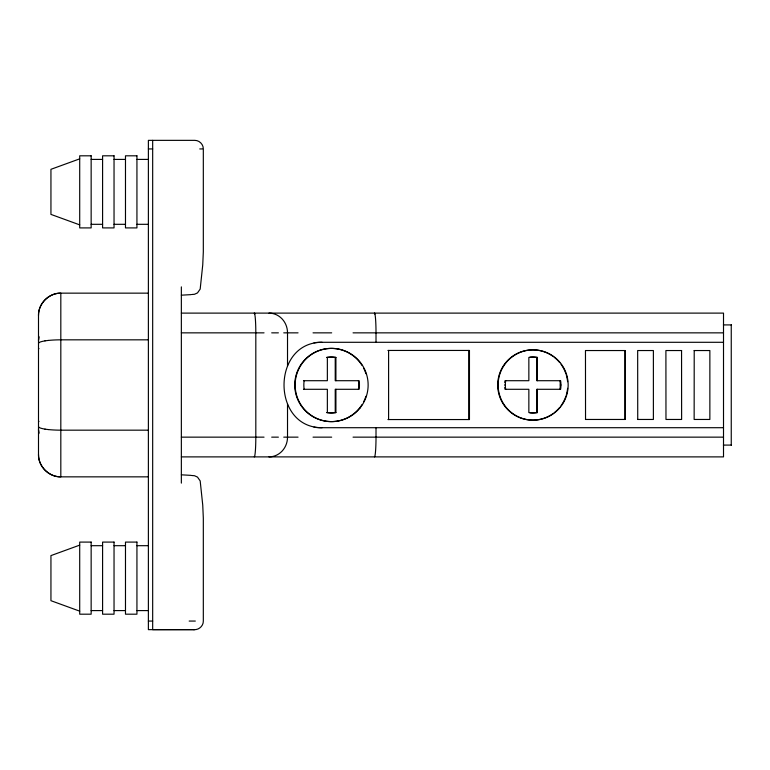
<?xml version="1.0" encoding="UTF-8"?>
<svg xmlns="http://www.w3.org/2000/svg" width="770" height="770" viewBox="0 0 770 770"><rect width="100%" height="100%" fill="white"/><g stroke="black" fill="none" stroke-linecap="round" stroke-linejoin="round"><path stroke-width="1.16" d="M148.379 476.851L60.82 476.851C48.895 477.073 38.279 466.456 38.5 454.531L38.5 315.469C38.279 303.544 48.895 292.927 60.82 293.149L148.379 293.149M38.731 337.125L38.5 340.359L38.856 336.403M38.5 315.469C38.307 303.534 48.885 292.985 60.82 293.149L60.82 476.851C48.885 477.015 38.307 466.466 38.5 454.531M322.11 342.294C271.338 342.015 271.338 427.985 322.11 427.706M38.5 343.401L38.923 342.689A22.715 3.686 0.4 0 1 45.112 340.869M38.5 349.07L38.933 348.454M79.705 158.851L50.945 169.313L50.945 214.397L79.705 224.869M79.705 545.131L50.945 555.603L50.945 600.687L79.705 611.149M193.876 629.648C198.737 630.149 203.434 626 203.319 621.063L203.319 518.104L202.741 505.101L200.181 480.913L197.486 477.082L194.444 475.706L191.826 475.523M44.987 340.85L48.375 340.417M191.22 294.621L181.354 295.18M148.379 148.937L152.672 148.937M199.748 148.937L202.423 148.937M91.149 159.409L102.593 159.409M114.037 159.409L125.481 159.409M136.935 159.409L148.379 159.409M91.149 224.311L102.593 224.311M114.037 224.311L125.481 224.311M136.935 224.311L148.379 224.311M181.364 313.111L723.511 313.111L723.511 456.889L181.364 456.889M723.386 324.911L731.5 324.911M181.354 332.852L264.043 332.852M271.695 332.852L278.384 332.852M283.745 332.852L298.057 332.852M313.034 332.852L331.678 332.852M353.045 332.852L723.511 332.852M148.379 339.83L60.82 339.83A22.128 3.388 0 0 0 48.433 340.427M723.511 342.294L320.657 342.294A42.706 42.571 -90 0 0 313.996 342.823M387.916 350.446L469.459 350.446L469.459 419.554L387.916 419.554M694.145 350.543L709.863 350.543L709.863 419.458L694.145 419.458L694.213 350.543M335.913 357.434A27.903 27.807 -90 0 0 327.356 357.434L326.673 357.434A27.903 27.807 -90 0 1 335.229 357.434L335.913 357.434L335.913 380.707M529.875 357.222A27.903 27.807 -90 0 1 536.729 357.434L537.412 357.434L537.412 380.707M303.476 380.707L327.356 380.707L327.356 357.434M504.976 380.707L528.855 380.707L528.855 357.434A27.903 27.807 90 0 1 537.412 357.434M358.762 385L359.446 385M504.639 385L505.322 385M560.262 385L560.945 385M303.476 389.293L327.356 389.293L327.356 412.566L326.673 412.566A27.903 27.807 -90 0 0 335.229 412.566L335.913 412.566L335.913 389.293M504.976 389.293L528.855 389.293L528.855 412.566A27.903 27.807 -90 0 0 537.412 412.566L537.412 389.293M529.875 412.778A27.903 27.807 90 0 0 536.729 412.566L537.412 412.566M585.47 419.458L625.153 419.458L625.153 350.543L585.47 350.543L585.537 419.458M637.666 419.458L653.384 419.458L653.384 350.543L637.666 350.543L637.733 419.458M723.511 427.706L320.657 427.706A42.706 42.571 -90 0 1 313.996 427.177M148.379 430.17L60.82 430.17A22.128 3.388 0 0 1 48.433 429.573M181.354 437.148L264.043 437.148M271.695 437.148L278.384 437.148M283.745 437.148L298.057 437.148M313.034 437.148L331.678 437.148M353.045 437.148L723.511 437.148M723.386 445.089L731.5 445.089M91.149 545.689L102.593 545.689M114.037 545.689L125.481 545.689M136.935 545.689L148.379 545.689M91.149 610.591L102.593 610.591M114.037 610.591L125.481 610.591M136.935 610.591L148.379 610.591M148.379 621.063L152.672 621.063M189.17 621.063L195.32 621.063M193.982 629.619L152.672 629.648L152.672 140.352M194.733 629.648L148.379 629.648L148.379 140.352L194.733 140.352C199.315 140.265 203.405 144.346 203.319 148.937L203.319 251.896L202.741 264.899L200.181 289.087L197.486 292.918L194.444 294.294L192.048 294.477M181.354 474.82L191.22 475.379M44.987 429.15L48.375 429.583M38.5 420.93L38.933 421.546M38.5 426.599L38.923 427.311A22.715 3.686 -0.4 0 0 45.112 429.131M38.856 433.597L38.5 429.641L38.731 432.875M731.25 324.911L731.25 445.089M625.086 350.543L625.086 419.458M536.729 357.434L536.729 380.707L560.618 380.707A27.903 27.807 -90 0 1 560.618 389.293L536.729 389.293L536.729 412.566M468.776 350.446L468.776 419.554M388.6 350.446L388.6 419.554M376.01 342.294L376.01 332.852A19.741 1.569 -90 0 0 374.441 313.111A19.741 1.569 90 0 1 374.923 314.073M376.01 427.706L376.01 437.148A19.741 1.569 -90 0 1 374.441 456.889M335.229 357.434L335.229 380.707L359.118 380.707A27.903 27.807 -90 0 1 359.118 389.293L335.229 389.293L335.229 412.566M287.518 365.856L287.518 332.852A19.741 18.528 -90 0 0 269 313.111M287.518 404.144L287.518 437.148A19.741 18.528 -90 0 1 269 456.889M181.354 286.873L181.354 483.127M254.735 314.073A19.741 1.569 -90 0 0 254.244 313.111A19.741 1.569 90 0 1 255.813 332.852L255.813 437.148A19.741 1.569 -90 0 1 254.244 456.889M335.913 412.566A27.903 27.807 -90 0 1 327.356 412.566M304.16 389.293A27.903 27.807 -90 0 1 304.16 380.707M505.659 389.293A27.903 27.807 -90 0 1 505.659 380.707M559.934 380.707A27.903 27.807 -90 0 1 559.934 389.293M504.764 382.421A27.903 27.807 -90 0 1 504.851 381.564M553.312 413.432A35.141 35.025 -90 0 1 506.699 408.514A35.141 35.025 -90 0 1 506.699 361.486A35.141 35.025 -90 0 1 553.312 356.568M554.188 357.232A35.141 35.025 -90 0 1 559.713 362.603M561.06 364.345A35.141 35.025 -90 0 1 566.037 374.143M566.364 375.192A35.141 35.025 -90 0 1 567.596 381.689M567.596 388.311A35.141 35.025 -90 0 1 566.364 394.808M566.037 395.857A35.141 35.025 -90 0 1 561.06 405.655M559.713 407.397A35.141 35.025 -90 0 1 554.188 412.768M362.035 404.616A36.604 36.488 -90 0 1 307.384 412.71A36.604 36.488 -90 0 1 307.384 357.29A36.604 36.488 -90 0 1 362.035 365.384M363.738 368.378A36.604 36.488 -90 0 1 365.933 373.691M365.933 396.309A36.604 36.488 -90 0 1 363.738 401.622M504.851 388.436A27.903 27.807 90 0 1 504.764 387.579M358.435 380.707A27.903 27.807 -90 0 1 358.435 389.293M91.149 155.809L79.705 155.809L79.705 227.91L91.149 227.91L91.149 155.809M114.037 155.809L102.593 155.809L102.593 227.91L114.037 227.91L114.037 155.809M136.935 155.809L125.481 155.809L125.481 227.91L136.935 227.91L136.935 155.809M681.623 350.543L665.906 350.543L665.973 419.458L681.623 419.458L681.556 350.543M91.149 542.09L79.705 542.09L79.705 614.191L91.149 614.191L91.149 542.09M114.037 542.09L102.593 542.09L102.593 614.191L114.037 614.191L114.037 542.09M136.935 542.09L125.481 542.09L125.481 614.191L136.935 614.191L136.935 542.09M560.358 407.118A35.141 35.025 -90 0 0 538.615 350.292A35.141 35.025 -90 0 0 500.433 397.589A35.141 35.025 -90 0 0 560.358 407.118M359.994 408.042A36.604 36.488 -90 0 0 337.347 348.839A36.604 36.488 -90 0 0 297.567 398.119A36.604 36.488 -90 0 0 359.994 408.042"/></g></svg>
